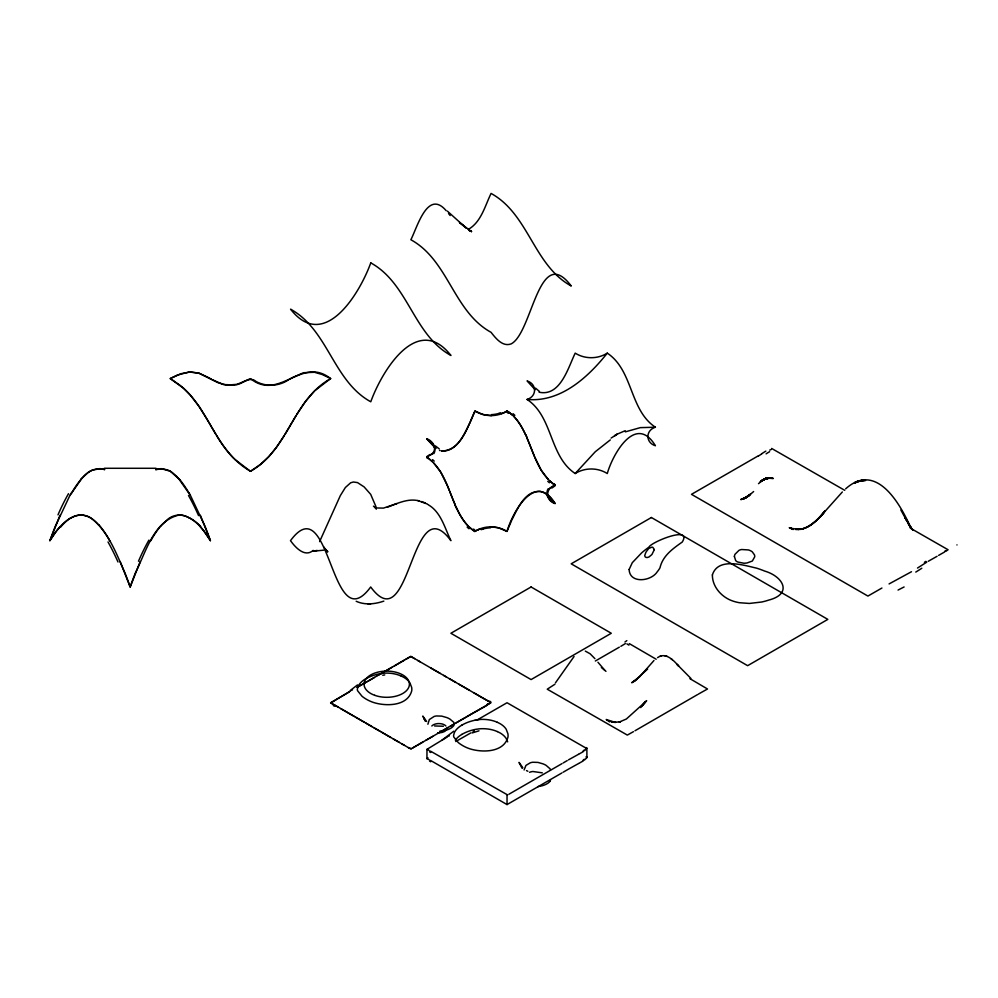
<?xml version="1.0" encoding="UTF-8"?>
<svg xmlns="http://www.w3.org/2000/svg" width="998" height="998" viewBox="0 0 998 998"><rect width="100%" height="100%" fill="white"/><g stroke="black" fill="none" stroke-linecap="round" stroke-linejoin="round"><path stroke-width="1.5" d="M524.087 769.982L525.958 765.404L530.325 762.784A9.032 5.215 0 0 1 532.882 762.247L538.009 762.422L543.112 763.894A22.842 13.186 0 0 1 546.056 765.316L550.048 768.784A8.558 4.94 0 0 1 550.472 770.007M59.992 515.255L49.9 540.667A208.832 120.571 60 0 1 55.464 532.333C61.951 523.85 70.858 514.619 82.41 515.08M140.194 561.55L130.177 587.011A208.832 120.571 60 0 0 124.688 572.303C116.255 553.453 108.557 532.271 92.066 518.835A23.703 13.698 60 0 0 88.086 516.527L83.009 515.143M470.407 421.83L475.023 411.039L482.97 414.494L491.577 415.642M511.575 520.607L506.947 531.398L498.426 527.767L490.392 526.794M358.095 686.337L357.334 689.219A14.696 8.483 0 0 0 357.546 690.691L361.987 696.23A42.789 24.701 0 0 0 366.865 699.536L368.25 700.272A32.385 18.7 0 0 0 374.25 702.704C386.713 706.409 407.533 706.122 411.712 690.89A34.069 19.673 0 0 0 411.675 687.447L409.966 682.969A27.158 15.681 0 0 0 409.267 681.958L408.431 680.985A26.921 15.544 0 0 0 403.978 677.455L401.146 675.995M470.033 422.653C464.182 434.043 457.134 451.82 441.752 451.034M511.949 519.771C517.8 508.381 524.836 490.604 540.23 491.39C545.869 492.588 549.973 497.116 553.478 501.395C558.568 506.784 545.632 497.603 547.116 494.21A18.563 11.826 11.1 0 1 548.127 488.795M319.61 541.615L340.33 495.619L345.37 487.511L350.647 482.795L353.379 482.009L357.509 482.595L364.108 486.899L370.695 494.372L376.046 506.847M70.334 494.684L71.245 493.137M150.536 540.991L151.434 539.444M289.383 426.982L291.753 422.89M288.771 428.03L285.041 434.342M292.364 421.842L296.094 415.53M296.73 414.469L305.388 401.52L314.245 391.266M284.405 435.39L276.371 447.516L268.736 456.71L260.228 464.569L250.473 471.318L234.667 459.217M640.704 707.594L646.654 700.633L642.7 704.95M56.537 530.948L49.9 540.667A208.832 120.571 -60 0 1 55.464 525.996L69.922 495.395L82.397 477.63M549.823 781.471L548.226 783.006A17.864 10.317 0 0 1 542.026 785.8L537.835 786.661M641.914 705.923L645.457 701.794L626.37 719.009L619.271 722.053L620.482 721.766L614.556 722.303L615.791 722.352L611.013 721.654L615.205 722.377L606.223 719.496L609.591 721.891M56.849 530.562L59.992 526.819M574.062 656.497L555.424 682.894M527.081 399.45C553.166 416.777 549.112 456.198 575.197 473.526C584.84 467.463 597.64 467.463 607.283 473.526C612.747 454.127 635.788 413.197 655.399 445.744C645.432 442.725 645.432 430.263 655.399 427.231C629.314 409.891 633.356 370.483 607.283 353.142C587.934 377.456 560.502 402.543 527.081 399.45C537.036 396.418 537.036 383.956 527.081 380.924L535.103 389.719M575.197 473.526L595.245 451.77L610.289 439.906M160.828 525.946L168.275 518.835A23.703 13.698 -60 0 1 172.267 516.527C185.092 510.976 197.891 522.54 204.889 532.333A208.832 120.571 -60 0 1 210.366 540.691A208.832 120.571 60 0 0 204.889 525.996L190.418 495.395L177.943 477.63M81.225 478.953L88.086 472.528A23.703 13.673 -60 0 1 92.066 470.233L99.526 468.736M842.349 491.964L821.005 515.841L825.196 510.839C818.497 518.673 811.249 527.343 800.571 529.402C810.401 527.119 817.636 519.534 824.136 512.273C817.212 520.158 809.316 528.84 798.126 529.514L800.571 529.14L795.631 529.427L798.138 529.377L790.541 528.216L793.298 529.489L791.963 528.74M490.155 702.642L488.247 704.426M586.4 748.937L584.491 750.733M586.4 758.193L584.491 759.989M83.009 476.994C88.311 471.019 96.681 466.815 104.678 469.609M647.64 669.047L634.054 681.36L637.073 679.251M314.869 390.642L330.662 378.554L322.142 374.487L314.869 372.404M653.989 660.489L639.518 676.931L631.672 682.744L634.703 681.11M749.311 495.233L747.153 496.879L749.872 494.721L743.772 498.601L748.176 496.181L745.406 497.965L742.562 499.05L749.311 495.233L744.82 498.264L740.741 499.574L747.602 496.63L741.352 499.412L746.454 497.441L744.221 498.551M753.627 491.54L748.75 495.719L743.173 498.838M429.177 759.69L426.957 758.642L426.957 749.373L436.762 743.348A96.12 78.405 56 0 0 438.284 742.437L447.528 736.823M426.957 758.642L427.955 757.806M758.505 483.668L763.433 479.589M431.136 454.352L426.832 457.321C450.298 473.102 449.287 505.824 467.812 525.622M550.834 488.072L551.956 487.224M845.63 488.845C876.331 461.276 900.046 503.728 910.712 527.443L905.049 517.712L911.498 528.666M350.31 690.454L357.496 684.915M441.952 740.204L453.741 731.21M430.026 455.2C438.259 451.108 434.055 441.141 426.832 438.808L435.852 448.401M313.21 550.385C304.752 557.82 295.308 547.328 290.493 540.667C330.937 485.789 330.251 641.851 370.695 586.974C411.139 641.851 410.44 485.789 450.896 540.667C444.809 528.179 440.979 511.974 428.179 504.726M611.125 438.072L617.251 434.13L625.259 430.687M487.061 705.324L482.545 707.869M583.306 751.631L578.778 754.164M583.306 760.888L578.778 763.433M761.574 453.803L765.84 451.108M625.359 643.61L620.843 646.317M917.499 568.049L926.755 562.161M616.702 434.454L614.581 435.752L617.251 434.13M945.717 551.333L948.1 549.761L910.276 528.104M881.92 588.034L867.911 596.068L691.489 494.334L758.505 455.712M657.57 657.632C665.666 651.731 673.737 660.439 678.727 666.165L676.906 664.269L690.89 678.403M568.448 759.877L578.466 754.326M471.281 714.131L482.383 707.944M567.825 769.508L578.466 763.582M634.978 730.773L697.727 694.483M937.085 556.298L928.277 561.275M938.631 555.375L944.744 551.894M350.672 690.89L342.065 696.155A96.12 78.405 56 0 1 340.493 697.016L330.712 703.079L332.933 704.126M470.969 714.319L466.927 716.664M567.201 760.613L563.159 762.959M567.201 769.87L563.159 772.215M374.637 677.318L368.137 681.135M470.881 732.881L455.724 741.539M911.486 571.729L889.068 583.93M375.735 676.669L376.845 676.033M633.443 731.671L627.33 735.089L547.241 689.194L554.9 684.254M698.65 693.947L707.507 688.994L691.165 679.401M473.077 731.596L474.237 730.91M378.005 675.347L379.277 674.611M404.489 660.052L394.459 665.866M422.728 742.138L417.077 745.406M450.11 726.319L454.464 723.8M380.725 673.775L381.972 673.051M349.312 691.926L330.588 702.729L410.789 749.024L490.991 702.729L410.789 656.422L377.381 675.721M357.321 687.285L374.699 677.255M415.829 746.13L412.673 747.939M425.834 740.329L432.683 736.387M441.403 731.347L448.252 727.405M456.336 722.727L465.679 717.375M476.969 720.069L507.034 702.742L585.938 748.063M595.332 661.013L619.321 647.178M383.22 672.328L391.964 667.3M405.749 659.329L410.789 656.435L414.594 658.618M508.918 794.233L561.924 763.67M366.94 681.821L356.972 687.36M461.812 725.159L463.708 724.124A34.656 20.01 0 0 1 475.098 720.194M461.812 734.416L463.708 733.393A34.656 20.01 0 0 1 475.098 729.451L478.84 728.889A23.403 13.51 0 0 1 497.341 731.596M561.924 772.939L507.034 804.575L430.412 760.364M289.383 379.315L291.753 377.955M351.92 690.167L352.544 689.805M411.426 748.65L408.257 747.564M430.412 751.095L507.658 794.957M448.788 736.112L449.412 735.751M288.771 379.652C279.215 386.301 266.491 387.012 256.224 381.598C249.163 375.298 242.489 384.916 234.667 384.866M292.364 377.618L303.542 372.716L314.245 372.291M607.283 353.142C597.64 359.218 584.84 359.218 575.197 353.142C568.099 367.751 560.377 396.78 539.107 392.214M71.245 517.688L70.334 518.199A128.006 73.914 60.4 0 0 60.416 527.381M855.71 482.533L854.55 483.132L860.538 480.587L865.565 480.425L856.895 481.685L858.08 481.298M503.516 412.773L501.458 413.671M478.466 529.651L480.525 528.753M468.349 229.365C481.148 222.117 484.991 205.912 491.066 193.425C528.828 214.183 533.506 265.268 571.268 286.027C538.471 242.614 532.608 332.87 511.113 343.911C502.543 347.104 495.744 338.247 491.066 332.334C453.304 311.563 448.626 260.49 410.864 239.732C417.239 227.519 427.593 188.872 446.131 210.64M660.002 656.385L661.138 655.935M387.274 507.258C397.216 503.541 408.082 498.002 419.023 500.871M625.322 431.86L640.354 427.631L655.399 427.231M396.93 503.566L383.469 508.107L376.084 507.957M529.551 772.315L530.325 772.04A9.032 5.215 0 0 1 532.882 771.504L542.301 772.839M383.843 601.12C374.974 604.139 364.931 605.299 356.174 601.27M472.191 732.931L479.003 730.823M155.663 469.609L162.599 468.786M313.36 551.208L323.726 550.16M314.719 550.908L317.127 550.409M768.41 477.967L765.429 478.566L771.479 477.967L765.753 478.379L760.164 481.884L766.427 478.204L773.363 478.441L767.662 478.005L761.886 480.487L767.038 478.079L761.312 480.911L765.803 478.366L769.458 477.805L765.204 478.591L762.36 480.225L768.186 477.842L765.753 478.379L760.738 481.373L766.427 478.204L772.053 478.167L767.662 478.005L762.46 480.1L767.786 478.092L772.053 478.167M475.11 720.207L478.84 719.633M382.758 675.259L384.741 674.91M234.043 384.966L223.34 384.542L212.162 379.652M382.608 673.326L378.866 673.912A34.656 20.01 0 0 0 367.551 677.879L365.567 678.852A29.965 17.303 0 0 0 358.12 686.337M179.129 515.03C153.754 520.881 146.057 551.744 135.653 572.303A208.832 120.571 -60 0 0 130.177 586.999L120.159 561.55M770.207 477.93L764.231 479.115L770.843 477.955L769.508 477.855M443.361 726.245L434.567 725.958M439.731 731.235L445.819 730.262A17.864 10.317 0 0 0 452.007 727.442L453.579 725.908A8.645 4.99 0 0 0 453.666 722.24L449.824 719.022A22.842 13.186 0 0 0 446.879 717.599L441.777 716.127L436.637 715.953A9.032 5.215 0 0 0 434.093 716.477L429.327 719.57L427.88 724.261M104.279 468.287L156.062 468.287M367.95 603.902L370.695 603.852M80.626 515.03C88.086 514.818 94.286 519.908 98.927 525.247M441.865 451.009C461.625 450.41 467.812 425.647 474.948 411.026C484.604 416.989 497.366 417.226 507.034 411.026C515.829 416.328 521.23 425.373 525.397 434.467M161.414 468.723L170.271 471.231L179.715 479.639M163.21 468.835L168.275 470.233A23.703 13.673 60 0 1 172.267 472.528L177.332 476.994M664.68 655.649L667.001 656.26M417.725 500.534L427.543 504.115M585.315 651.108L590.092 653.765L594.908 658.655M440.243 450.647L439.519 450.385M793.198 529.165L789.243 527.73L791.901 528.691M421.593 501.532L425.323 503.017M426.957 749.373L429.177 750.421M489.694 701.756L484.816 699.161M470.27 230.95L471.543 231.598L459.454 222.492L466.078 227.956L447.341 211.089M468.835 230.288L470.981 231.262M326.508 550.946L327.831 551.669L324.961 548.75M497.391 722.303L500.223 723.75A26.921 15.544 0 0 1 504.676 727.28L505.499 728.266A27.158 15.681 0 0 1 506.198 729.276L507.907 733.742A34.069 19.673 0 0 1 507.945 737.185C503.765 752.417 482.957 752.717 470.482 749.011A32.385 18.7 0 0 1 464.482 746.579L463.097 745.83A42.789 24.701 0 0 1 458.219 742.524L453.791 736.998A14.696 8.483 0 0 1 453.579 735.526L454.339 732.632A29.965 17.303 0 0 1 461.812 725.159M497.391 731.559L500.223 733.019A26.921 15.544 0 0 1 504.676 736.549L505.499 737.522A27.158 15.681 0 0 1 506.198 738.532L507.658 741.863M526.495 770.593L527.867 771.267M189.109 517.688L190.007 518.199A128.006 74.314 -57.9 0 1 200.66 526.408M771.629 448.439L844.732 490.317M208.582 377.618L199.188 373.227L190.356 371.955L180.987 373.701L170.271 378.554L183.582 388.309L190.356 395.146L199.188 406.61L208.582 421.842M334.168 704.8L335.715 705.686M209.181 377.955L211.564 379.315M443.636 675.384L446.38 676.968M458.806 684.141L468.985 689.992M355.612 717.2L364.607 722.365M373.838 727.704L380.038 731.26M393.187 738.882L399.412 742.45M689.917 678.677L690.541 679.039M656.197 659.241L629.289 643.61M417.75 660.439L420.283 661.899M430.849 667.999L440.243 673.438M449.325 678.665L455.799 682.407M473.975 692.874L484.504 698.987M336.027 705.86L338.522 707.295M340.705 708.568L354.465 716.539M365.742 723.014L371.992 726.631M381.286 731.983L390.705 737.447M401.92 743.897L404.452 745.369M468.524 229.802L471.543 231.598M435.702 448.252L426.745 438.908L433.007 443.848L434.866 448.227M435.24 445.819L439.257 448.888M601.357 667.5L605.973 671.355M539.431 391.453L535.477 388.097M671.068 658.73L672.265 659.678M180.339 385.54L170.271 378.554L177.345 375.073L189.121 372.017L198.565 373.04L218.051 382.708L226.658 385.141L237.15 384.33L250.473 378.629C279.577 401.845 301.558 355.425 330.662 378.629C292.901 399.4 288.235 450.472 250.473 471.231C235.802 462.947 224.999 449.661 216.529 435.39M376.196 508.406L373.452 506.161M508.219 411.575L512.448 415.168M473.751 530.861L469.534 527.268M180.987 386.064C204.727 405.487 212.674 437.174 234.043 458.606M549.811 480.924L553.865 484.604M432.171 461.513L428.105 457.833M548.289 479.489L541.303 470.37L534.828 457.246M433.681 462.935L440.679 472.054L447.154 485.19M514.17 416.815C532.645 436.575 531.709 469.347 555.15 485.103C545.182 488.134 545.182 500.597 555.15 503.628C535.539 471.068 512.498 511.999 507.034 531.41C497.353 525.497 484.616 525.222 474.948 531.41C466.178 526.108 460.752 517.064 456.585 507.97M604.701 670.12L597.952 662.248M522.84 767.786L519.035 762.385L522.079 768.273M426.608 721.479L422.803 716.077L425.398 721.105L423.776 717.824L424.537 719.371M200.349 526.819L203.505 530.562M376.109 508.643L374.737 506.947L376.308 508.98M448.551 213.535L450.16 215.556M203.804 530.948L210.441 540.667L200.349 515.255M323.676 546.879L327.506 551.894M912.983 530.337L908.43 524.137L912.247 529.377L909.178 525.185L909.939 526.283M215.892 434.342L212.162 428.03M189.109 493.137L190.007 494.684M108.907 539.444L109.817 540.991M209.181 422.89L211.564 426.982M900.857 510.015L906.658 520.594M527.019 438.122L529.551 444.235M454.963 504.302L452.418 498.189M534.504 456.485L529.863 444.996M447.478 485.951L449.362 490.542M449.661 491.303L452.119 497.428M586.886 748.425L586.886 757.694M507.034 795.319L507.034 804.575M769.72 450.123A27.707 13.448 -49.7 0 1 771.304 449.462M766.127 453.853A39.159 22.954 -59.7 0 1 769.62 451.695M761.611 454.015A121.245 79.927 -68.2 0 1 758.53 455.911M898.05 590.067A110.067 29.167 -19.8 0 1 904.101 586.974M921.803 568.236A153.143 49.725 -16 0 1 915.777 572.079M924.373 562.311A46.881 12.076 -17.5 0 1 925.895 561.363M956.907 544.933A47.867 1.297 -29.7 0 1 957.007 544.945M945.842 550.547A48.964 22.081 -50.9 0 1 944.881 551.121M626.831 640.629A53.954 37.35 -69.6 0 1 624.96 641.988M628.915 645.12A55.214 40.756 75.8 0 1 626.869 643.86M429.527 761.075A56.537 24.251 50.5 0 1 430.724 761.761M586.961 757.32A12.512 2.121 -50.1 0 1 586.512 757.794M586.949 757.257A27.046 18.625 85.6 0 1 586.038 756.821M584.229 759.291A21.682 14.758 -76.1 0 1 583.106 760.214M455.338 740.204A29.965 17.303 0 0 1 461.812 734.416M550.459 780.024A8.645 4.99 0 0 1 549.861 781.484M586.038 747.564A27.046 18.625 85.6 0 0 586.949 748.001A12.512 2.121 -50.1 0 1 586.512 748.537M584.229 750.034A21.682 14.758 -76.1 0 1 583.106 750.958M429.527 751.806A56.537 24.251 50.5 0 1 430.724 752.504M478.828 719.57A23.403 13.51 0 0 1 497.341 722.327M333.282 705.511A56.537 24.251 50.5 0 1 334.492 706.197M490.28 702.23A12.512 2.121 -50.1 0 0 490.729 701.756A27.046 18.625 85.6 0 1 489.806 701.27M487.985 703.727A21.682 14.758 -76.1 0 1 486.874 704.65M382.596 673.263A23.403 13.51 0 0 1 401.109 676.033M446.692 729.176A8.021 4.628 0 0 1 437.723 732.769M431.822 725.97A8.021 4.628 0 0 1 438.858 723.562A8.021 4.628 0 0 1 445.894 725.97M483.069 529.002A18.55 9.506 -1 0 1 490.529 527.792M481.198 529.689A27.869 20.434 10 0 1 482.82 529.177M474.711 531.535A31.362 28.031 60.6 0 1 478.429 529.564M473.613 529.077A37.961 13.935 49 0 1 474.848 530.088M552.293 487.872A31.362 22.193 76.8 0 1 555 485.901M554.227 483.943A37.961 29.416 79.3 0 1 555.287 484.966M549.162 489.045A27.882 19.199 27.3 0 1 550.048 487.985M508.369 413.347A37.961 13.935 49 0 1 507.134 412.336M507.271 410.889A31.362 28.031 60.6 0 1 503.553 412.873M512.997 413.671A33.283 22.704 66 0 1 514.843 415.355M525.659 434.392A100.486 58.321 59.9 0 1 527.281 438.072M549.436 482.783A33.283 18.475 58.7 0 1 547.765 481.31M498.913 413.434A18.55 9.506 -1 0 1 491.44 414.632M500.784 412.735A27.869 20.434 10 0 1 499.162 413.247M429.689 454.564A31.362 22.193 76.8 0 1 426.969 456.523M427.755 458.494A37.961 29.416 79.3 0 1 426.695 457.471M432.82 453.391A27.882 19.199 27.3 0 1 431.934 454.439M434.754 448.214A18.563 11.826 11.1 0 1 433.856 453.641M468.985 528.753A33.283 22.704 66 0 1 467.126 527.069M456.323 508.032A100.486 58.321 59.9 0 1 454.701 504.352M432.546 459.641A33.283 18.475 58.7 0 1 434.217 461.126M155.863 469.584A60.342 34.83 59.8 0 1 161.377 468.636M179.765 479.576A61.028 35.242 60 0 1 189.034 493.174M188.51 495.495A128.006 73.266 60 0 1 198.552 515.604M57.996 514.856A128.006 77.058 -59.7 0 1 68.488 493.686M71.457 493.262A60.342 34.681 -60 0 1 81.237 479.003M99.575 468.598A61.028 35.217 -60 0 1 104.491 469.559M108.021 541.951A128.006 70.671 60.3 0 1 117.976 561.961M99.089 525.023A60.342 34.992 60 0 1 108.994 539.394M71.295 517.8A61.028 35.242 60 0 1 80.576 514.893M179.228 514.793A60.342 34.843 -60.2 0 1 189.034 517.812M151.484 539.469A61.028 35.229 -60 0 1 160.765 525.859M138.485 561.238A128.006 74.538 -60 0 1 148.914 540.118M654.339 549.599L651.968 554.414A22.156 12.787 0 0 1 650.471 555.711C648.139 558.693 642.887 558.044 645.419 553.578A36.689 21.183 0 0 1 646.193 551.794L648.725 548.476L651.844 547.166A1.771 1.023 0 0 1 652.829 547.328L654.339 549.599M712.385 574.91C712.248 586.787 721.679 597.203 732.52 600.933A28.867 16.667 0 0 0 739.518 602.73L749.373 603.441L761.661 602.019A43.413 25.062 0 0 0 768.522 600.147C792.886 593.972 783.343 576.52 764.63 571.056A72.555 41.891 0 0 0 756.496 568.124C743.198 565.08 717.936 557.171 712.385 574.91M734.391 556.51L735.688 560.577A7.772 4.491 0 0 0 737.722 561.999L743.697 563.196A11.939 6.899 0 0 0 746.966 562.984L752.342 561.038L754.725 556.822A15.818 9.132 0 0 0 754.438 554.826L752.305 551.857A10.616 6.125 0 0 0 748.375 549.923L741.676 549.524A7.934 4.578 0 0 0 739.044 550.297L734.99 554.302A19.336 11.165 0 0 0 734.391 556.51M629.139 569.484C629.626 584.017 651.32 581.435 657.333 571.654A46.232 26.697 0 0 0 659.99 567.775C662.759 555.761 672.777 548.725 682.27 542.026C692.562 525.01 650.995 542.176 648.987 547.104A138.497 79.965 0 0 0 641.652 552.855L632.295 562.685L629.139 569.484M370.769 262.873C359.991 292.826 324.437 352.544 290.568 309.18C328.33 329.939 333.008 381.024 370.769 401.782C381.535 371.83 417.089 312.125 450.959 355.488C413.209 334.717 408.531 283.644 370.769 262.873M750.434 494.172L747.727 496.443L750.434 494.172M531.086 586.974L450.896 633.268L531.086 679.576L611.287 633.268L531.086 586.974M651.382 517.513L571.193 563.82L747.627 665.678L827.829 619.384L651.382 517.513M855.723 482.159L854.562 482.708L858.13 481.073L863.083 480.362L855.723 482.159M765.329 478.716L763.046 479.739L768.298 477.955L765.329 478.716M765.94 478.516L763.645 479.414L769.558 477.917L765.94 478.516M860.488 480.811L859.278 480.999L862.996 480.45L860.488 480.811M374.699 695.307A22.68 13.099 0 0 0 409.405 684.665A22.68 13.099 0 0 0 376.084 672.64A22.68 13.099 0 0 0 374.699 695.307"/></g></svg>
